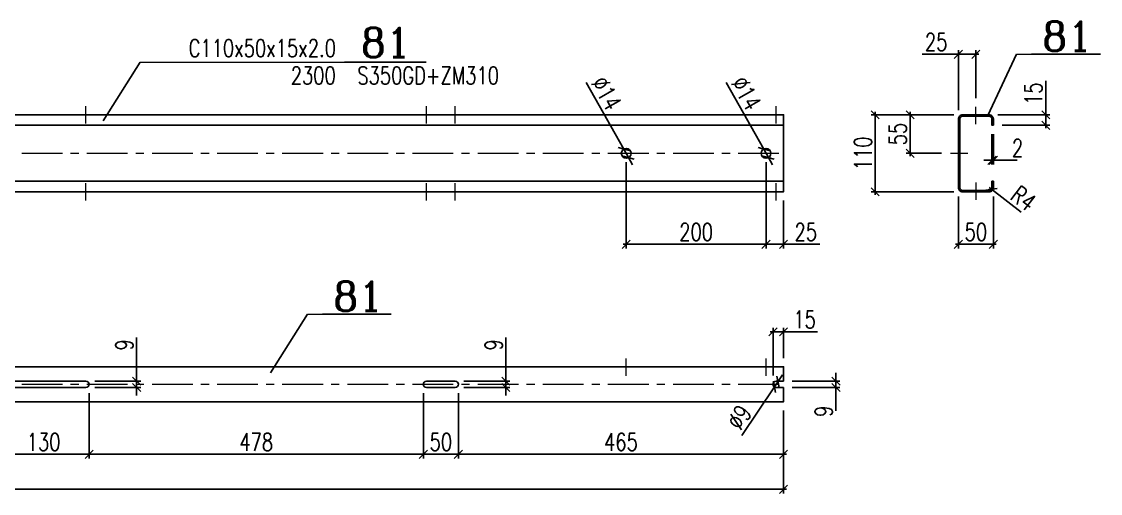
# Model space of a CAD drawing. Header units: millimetres. Extents: x -109 to 3611, y -131 to 11347.
# Drawn here: x 1210 to 2753, y -131 to 543 of the extents above; entities that cross this region are included whole.
import ezdxf
from ezdxf.enums import TextEntityAlignment as Align

# ---------------------------------------------------------------- set-up
doc = ezdxf.new("R2010")
doc.units = ezdxf.units.MM
doc.header["$LTSCALE"] = 1.833333
doc.header["$PDMODE"] = 1
doc.linetypes.add('CENTER', pattern=[50.8, 31.75, -6.35, 6.35, -6.35])
doc.layers.get('0').update_dxf_attribs({"linetype": 'CONTINUOUS'})
doc.layers.get('Defpoints').update_dxf_attribs({"linetype": 'CONTINUOUS'})
for name, color, linetype, lineweight in [('k_inny', 40, 'CONTINUOUS', 13), ('k_konstrukcja', 3, 'CONTINUOUS', 25), ('k_osie', 6, 'CENTER', 5), ('k_pozycje', 1, 'CONTINUOUS', 5), ('k_wymiary', 1, 'CONTINUOUS', 5), ('RFD_C3', 2, 'CONTINUOUS', 5), ('RFD_C5', 1, 'CONTINUOUS', 5), ('RFD_T3', 2, 'CONTINUOUS', 25)]:
    doc.layers.add(name, color=color, linetype=linetype, lineweight=lineweight)
doc.styles.add('TXT3', font='SIMPLEX.SHX', dxfattribs={"width": 0.75, "height": 25})
doc.styles.add('TXT5', font='COMPLEX.shx', dxfattribs={"height": 41.666667})
doc.dimstyles.new('R1', dxfattribs={"dimtxt": 25, "dimasz": 11.666667, "dimexe": 5.833333, "dimexo": 12.5, "dimgap": 5, "dimtad": 1, "dimdec": 0, "dimzin": 0, "dimdsep": 46, "dimtxsty": 'TXT3', "dimblk1": 'OBLIQUE', "dimblk2": 'OBLIQUE', "dimsah": 1, "dimcen": -3, "dimdle": 4.166667, "dimclrt": 2, "dimadec": 0, "dimazin": 0, "dimtfac": 0.75, "dimtdec": 0, "dimtmove": 0, "dimatfit": 3, "dimldrblk": 'NONE', "dimfxl": 1, "dimtvp": 0.75, "dimtolj": 1, "dimtzin": 0, "dimarcsym": 0})
doc.dimstyles.new('R1_002', dxfattribs={"dimtxt": 25, "dimasz": 11.666667, "dimexe": 5.833333, "dimexo": 12.5, "dimgap": 5, "dimtad": 1, "dimdec": 0, "dimzin": 0, "dimdsep": 46, "dimtxsty": 'TXT3', "dimblk1": 'OBLIQUE', "dimblk2": 'OBLIQUE', "dimsah": 1, "dimcen": -3, "dimdle": 4.166667, "dimclrt": 2, "dimadec": 0, "dimazin": 0, "dimtfac": 0.75, "dimtdec": 0, "dimtmove": 0, "dimatfit": 3, "dimldrblk": 'NONE', "dimfxl": 1, "dimtvp": 0.75, "dimtolj": 1, "dimtzin": 0, "dimarcsym": 0})

# ---------------------------------------------------------------- blocks, each defined once
blk = doc.blocks.new('Płatew S')
blk.add_lwpolyline([(-10, 4.5), (-10, 25), (-2310, 25), (-2310, -25), (-10, -25), (-10, -4.5)])
for points in [[(-1128.5, -4.5), (-1007.5, -4.5, 1), (-1007.5, 4.5), (-1128.5, 4.5, 1)], [(-520.5, -4.5), (-479.5, -4.5, 1), (-479.5, 4.5), (-520.5, 4.5, 1)]]:
    blk.add_lwpolyline(points, format="xyb", close=True)
blk.add_lwpolyline([(-10, 4.5), (-20.5, 4.5, 1), (-20.5, -4.5), (-10, -4.5)], format="xyb")
at = {"layer": 'k_inny'}
for points in [[(-235, 12), (-235, 37)], [(-35, 12), (-35, 37)]]:
    blk.add_lwpolyline(points, dxfattribs=at)
at = {"layer": 'k_osie'}
blk.add_lwpolyline([(-2310, 0), (-10, 0)], dxfattribs=at)
blk = doc.blocks.new('Poz. 81')
blk.add_lwpolyline([(-2275, 55), (-2275, -55), (25, -55), (25, 55)], close=True)
for points in [[(-2275, 40), (25, 40)], [(-2275, -40), (25, -40)]]:
    blk.add_lwpolyline(points)
for centre in [(-200, 0), (0, 0)]:
    blk.add_circle(centre, 7)
at = {"layer": 'k_inny'}
for points in [[(-972.5, 42.5), (-972.5, 67.5)], [(-485.5, 42.5), (-485.5, 67.5)], [(-444.5, 42.5), (-444.5, 67.5)], [(14.5, 42.5), (14.5, 67.5)], [(-972.5, -67.5), (-972.5, -42.5)], [(-485.5, -67.5), (-485.5, -42.5)], [(-444.5, -67.5), (-444.5, -42.5)], [(14.5, -67.5), (14.5, -42.5)]]:
    blk.add_lwpolyline(points, dxfattribs=at)
at = {"layer": 'k_osie'}
blk.add_lwpolyline([(-2275, 0), (25, 0)], dxfattribs=at)
blk = doc.blocks.new('_Oblique')
at = {"color": 0, "linetype": 'ByBlock', "lineweight": -2}
blk.add_line((-0.5, -0.5), (0.5, 0.5), dxfattribs=at)
blk = doc.blocks.new('*D576')
at = {"layer": 'Defpoints', "color": 0}
for p in [(2275, 355), (2300, 300), (2300, 225)]:
    blk.add_point(p, dxfattribs=at)
at = {"layer": 'k_wymiary', "color": 0, "lineweight": -2}
for p, q in [((2275, 342.5), (2275, 219.2)), ((2300, 287.5), (2300, 219.2)), ((2270.8, 225), (2300, 225)), ((2300, 225), (2352, 225))]:
    blk.add_line(p, q, dxfattribs=at)
at = {"layer": 'k_wymiary', "color": 0, "linetype": 'ByBlock', "lineweight": -2, "xscale": 11.66666666666666, "yscale": 11.66666666666666, "zscale": 11.66666666666666, "rotation": 180}
blk.add_blockref('_Oblique', (2275, 225), dxfattribs=at)
at = {"layer": 'k_wymiary', "color": 0, "linetype": 'ByBlock', "lineweight": -2, "xscale": 11.66666666666666, "yscale": 11.66666666666666, "zscale": 11.66666666666666}
blk.add_blockref('_Oblique', (2300, 225), dxfattribs=at)
at = {"layer": 'k_wymiary', "color": 2, "insert": (2331.8, 242.5), "char_height": 25, "attachment_point": 5, "style": 'TXT3'}
blk.add_mtext('\\A1;25', dxfattribs=at)
blk = doc.blocks.new('_None')
blk = doc.blocks.new('*D577')
at = {"layer": 'Defpoints', "color": 0}
for p in [(2075, 355), (2275, 355), (2275, 225)]:
    blk.add_point(p, dxfattribs=at)
at = {"layer": 'k_wymiary', "color": 0, "lineweight": -2}
for p, q in [((2075, 342.5), (2075, 219.2)), ((2275, 342.5), (2275, 219.2)), ((2070.8, 225), (2279.2, 225))]:
    blk.add_line(p, q, dxfattribs=at)
at = {"layer": 'k_wymiary', "color": 0, "linetype": 'ByBlock', "lineweight": -2, "xscale": 11.66666666666666, "yscale": 11.66666666666666, "zscale": 11.66666666666666, "rotation": 180}
blk.add_blockref('_Oblique', (2075, 225), dxfattribs=at)
at = {"layer": 'k_wymiary', "color": 0, "linetype": 'ByBlock', "lineweight": -2, "xscale": 11.66666666666666, "yscale": 11.66666666666666, "zscale": 11.66666666666666}
blk.add_blockref('_Oblique', (2275, 225), dxfattribs=at)
at = {"layer": 'k_wymiary', "color": 2, "insert": (2175, 242.5), "char_height": 25, "attachment_point": 5, "style": 'TXT3'}
blk.add_mtext('\\A1;200', dxfattribs=at)
blk = doc.blocks.new('*D578')
at = {"layer": 'Defpoints', "color": 0}
for p in [(2271.6, 361.1), (2278.4, 348.9)]:
    blk.add_point(p, dxfattribs=at)
at = {"layer": 'k_wymiary', "color": 0, "lineweight": -2}
for p, q in [((2271.6, 361.1), (2218, 456)), ((2278.4, 348.9), (2271.6, 361.1)), ((2278.4, 348.9), (2284.2, 338.7))]:
    blk.add_line(p, q, dxfattribs=at)
at = {"layer": 'k_wymiary', "color": 0, "linetype": 'ByBlock', "lineweight": -2, "xscale": 11.66666666666666, "yscale": 11.66666666666666, "zscale": 11.66666666666666}
for p, rotation in [((2271.6, 361.1), 299.4326293042633), ((2278.4, 348.9), 119.4326293042633)]:
    blk.add_blockref('_Oblique', p, dxfattribs=dict(at, rotation=rotation))
at = {"layer": 'k_wymiary', "color": 2, "insert": (2246.7, 440.8), "char_height": 25, "attachment_point": 5, "rotation": 299.4326, "style": 'TXT3'}
blk.add_mtext('\\A1;∅14', dxfattribs=at)
blk = doc.blocks.new('*D579')
at = {"layer": 'Defpoints', "color": 0}
for p in [(2071.6, 361.1), (2078.4, 348.9)]:
    blk.add_point(p, dxfattribs=at)
at = {"layer": 'k_wymiary', "color": 0, "lineweight": -2}
for p, q in [((2071.6, 361.1), (2018, 456)), ((2078.4, 348.9), (2071.6, 361.1)), ((2078.4, 348.9), (2084.2, 338.7))]:
    blk.add_line(p, q, dxfattribs=at)
at = {"layer": 'k_wymiary', "color": 0, "linetype": 'ByBlock', "lineweight": -2, "xscale": 11.66666666666666, "yscale": 11.66666666666666, "zscale": 11.66666666666666}
for p, rotation in [((2071.6, 361.1), 299.4326293042633), ((2078.4, 348.9), 119.4326293042633)]:
    blk.add_blockref('_Oblique', p, dxfattribs=dict(at, rotation=rotation))
at = {"layer": 'k_wymiary', "color": 2, "insert": (2046.7, 440.8), "char_height": 25, "attachment_point": 5, "rotation": 299.4326, "style": 'TXT3'}
blk.add_mtext('\\A1;∅14', dxfattribs=at)
blk = doc.blocks.new('*D588')
at = {"layer": 'Defpoints', "color": 0}
for p in [(1177, 25), (1307, 25), (1307, -75)]:
    blk.add_point(p, dxfattribs=at)
at = {"layer": 'k_wymiary', "color": 0, "lineweight": -2}
for p, q in [((1177, 12.5), (1177, -80.8)), ((1307, 12.5), (1307, -80.8)), ((1172.8, -75), (1311.2, -75))]:
    blk.add_line(p, q, dxfattribs=at)
at = {"layer": 'k_wymiary', "color": 0, "linetype": 'ByBlock', "lineweight": -2, "xscale": 11.66666666666666, "yscale": 11.66666666666666, "zscale": 11.66666666666666, "rotation": 180}
blk.add_blockref('_Oblique', (1177, -75), dxfattribs=at)
at = {"layer": 'k_wymiary', "color": 0, "linetype": 'ByBlock', "lineweight": -2, "xscale": 11.66666666666666, "yscale": 11.66666666666666, "zscale": 11.66666666666666}
blk.add_blockref('_Oblique', (1307, -75), dxfattribs=at)
at = {"layer": 'k_wymiary', "color": 2, "insert": (1242, -57.5), "char_height": 25, "attachment_point": 5, "style": 'TXT3'}
blk.add_mtext('\\A1;130', dxfattribs=at)
blk = doc.blocks.new('*D589')
at = {"layer": 'Defpoints', "color": 0}
for p in [(1307, 25), (1785, 25), (1785, -75)]:
    blk.add_point(p, dxfattribs=at)
at = {"layer": 'k_wymiary', "color": 0, "lineweight": -2}
for p, q in [((1307, 12.5), (1307, -80.8)), ((1785, 12.5), (1785, -80.8)), ((1302.8, -75), (1789.2, -75))]:
    blk.add_line(p, q, dxfattribs=at)
at = {"layer": 'k_wymiary', "color": 0, "linetype": 'ByBlock', "lineweight": -2, "xscale": 11.66666666666666, "yscale": 11.66666666666666, "zscale": 11.66666666666666, "rotation": 180}
blk.add_blockref('_Oblique', (1307, -75), dxfattribs=at)
at = {"layer": 'k_wymiary', "color": 0, "linetype": 'ByBlock', "lineweight": -2, "xscale": 11.66666666666666, "yscale": 11.66666666666666, "zscale": 11.66666666666666}
blk.add_blockref('_Oblique', (1785, -75), dxfattribs=at)
at = {"layer": 'k_wymiary', "color": 2, "insert": (1546, -57.5), "char_height": 25, "attachment_point": 5, "style": 'TXT3'}
blk.add_mtext('\\A1;478', dxfattribs=at)
blk = doc.blocks.new('*D590')
at = {"layer": 'Defpoints', "color": 0}
for p in [(1785, 25), (1835, 25), (1835, -75)]:
    blk.add_point(p, dxfattribs=at)
at = {"layer": 'k_wymiary', "color": 0, "lineweight": -2}
for p, q in [((1785, 12.5), (1785, -80.8)), ((1835, 12.5), (1835, -80.8)), ((1780.8, -75), (1839.2, -75))]:
    blk.add_line(p, q, dxfattribs=at)
at = {"layer": 'k_wymiary', "color": 0, "linetype": 'ByBlock', "lineweight": -2, "xscale": 11.66666666666666, "yscale": 11.66666666666666, "zscale": 11.66666666666666, "rotation": 180}
blk.add_blockref('_Oblique', (1785, -75), dxfattribs=at)
at = {"layer": 'k_wymiary', "color": 0, "linetype": 'ByBlock', "lineweight": -2, "xscale": 11.66666666666666, "yscale": 11.66666666666666, "zscale": 11.66666666666666}
blk.add_blockref('_Oblique', (1835, -75), dxfattribs=at)
at = {"layer": 'k_wymiary', "color": 2, "insert": (1810, -57.5), "char_height": 25, "attachment_point": 5, "style": 'TXT3'}
blk.add_mtext('\\A1;50', dxfattribs=at)
blk = doc.blocks.new('*D591')
at = {"layer": 'Defpoints', "color": 0}
for p in [(1835, 25), (2300, 0), (2300, -75)]:
    blk.add_point(p, dxfattribs=at)
at = {"layer": 'k_wymiary', "color": 0, "lineweight": -2}
for p, q in [((1835, 12.5), (1835, -80.8)), ((2300, -12.5), (2300, -80.8)), ((1830.8, -75), (2304.2, -75))]:
    blk.add_line(p, q, dxfattribs=at)
at = {"layer": 'k_wymiary', "color": 0, "linetype": 'ByBlock', "lineweight": -2, "xscale": 11.66666666666666, "yscale": 11.66666666666666, "zscale": 11.66666666666666, "rotation": 180}
blk.add_blockref('_Oblique', (1835, -75), dxfattribs=at)
at = {"layer": 'k_wymiary', "color": 0, "linetype": 'ByBlock', "lineweight": -2, "xscale": 11.66666666666666, "yscale": 11.66666666666666, "zscale": 11.66666666666666}
blk.add_blockref('_Oblique', (2300, -75), dxfattribs=at)
at = {"layer": 'k_wymiary', "color": 2, "insert": (2067.5, -57.5), "char_height": 25, "attachment_point": 5, "style": 'TXT3'}
blk.add_mtext('\\A1;465', dxfattribs=at)
blk = doc.blocks.new('*D592')
at = {"layer": 'Defpoints', "color": 0}
for p in [(0, 0.5), (2300, 0), (2300, -125)]:
    blk.add_point(p, dxfattribs=at)
at = {"layer": 'k_wymiary', "color": 0, "lineweight": -2}
for p, q in [((0, -12), (0, -130.8)), ((2300, -12.5), (2300, -130.8)), ((-4.2, -125), (2304.2, -125))]:
    blk.add_line(p, q, dxfattribs=at)
at = {"layer": 'k_wymiary', "color": 0, "linetype": 'ByBlock', "lineweight": -2, "xscale": 11.66666666666666, "yscale": 11.66666666666666, "zscale": 11.66666666666666, "rotation": 180}
blk.add_blockref('_Oblique', (0, -125), dxfattribs=at)
at = {"layer": 'k_wymiary', "color": 0, "linetype": 'ByBlock', "lineweight": -2, "xscale": 11.66666666666666, "yscale": 11.66666666666666, "zscale": 11.66666666666666}
blk.add_blockref('_Oblique', (2300, -125), dxfattribs=at)
at = {"layer": 'k_wymiary', "color": 2, "insert": (1150, -107.5), "char_height": 25, "attachment_point": 5, "style": 'TXT3'}
blk.add_mtext('\\A1;2300', dxfattribs=at)
blk = doc.blocks.new('*D596')
at = {"layer": 'Defpoints', "color": 0}
for p in [(1302.5, 29.5), (1302.5, 20.5), (1375, 29.5)]:
    blk.add_point(p, dxfattribs=at)
at = {"layer": 'k_wymiary', "color": 0, "lineweight": -2}
for p, q in [((1375, 29.5), (1375, 92.1)), ((1375, 16.3), (1375, 33.7)), ((1315, 29.5), (1380.8, 29.5)), ((1315, 20.5), (1380.8, 20.5)), ((1375, 20.5), (1375, 8.8))]:
    blk.add_line(p, q, dxfattribs=at)
at = {"layer": 'k_wymiary', "color": 0, "linetype": 'ByBlock', "lineweight": -2, "xscale": 11.66666666666666, "yscale": 11.66666666666666, "zscale": 11.66666666666666}
for p, rotation in [((1375, 29.5), 270), ((1375, 20.5), 90)]:
    blk.add_blockref('_Oblique', p, dxfattribs=dict(at, rotation=rotation))
at = {"layer": 'k_wymiary', "color": 2, "insert": (1357.5, 81.3), "char_height": 25, "attachment_point": 5, "rotation": 90, "style": 'TXT3'}
blk.add_mtext('\\A1;9', dxfattribs=at)
blk = doc.blocks.new('*D597')
at = {"layer": 'Defpoints', "color": 0}
for p in [(1830.5, 29.5), (1830.5, 20.5), (1903, 29.5)]:
    blk.add_point(p, dxfattribs=at)
at = {"layer": 'k_wymiary', "color": 0, "lineweight": -2}
for p, q in [((1903, 29.5), (1903, 92.1)), ((1903, 16.3), (1903, 33.7)), ((1843, 29.5), (1908.8, 29.5)), ((1843, 20.5), (1908.8, 20.5)), ((1903, 20.5), (1903, 8.8))]:
    blk.add_line(p, q, dxfattribs=at)
at = {"layer": 'k_wymiary', "color": 0, "linetype": 'ByBlock', "lineweight": -2, "xscale": 11.66666666666666, "yscale": 11.66666666666666, "zscale": 11.66666666666666}
for p, rotation in [((1903, 29.5), 270), ((1903, 20.5), 90)]:
    blk.add_blockref('_Oblique', p, dxfattribs=dict(at, rotation=rotation))
at = {"layer": 'k_wymiary', "color": 2, "insert": (1885.5, 81.3), "char_height": 25, "attachment_point": 5, "rotation": 90, "style": 'TXT3'}
blk.add_mtext('\\A1;9', dxfattribs=at)
blk = doc.blocks.new('pozycja')
at = {"layer": 'RFD_C5', "linetype": 'Continuous'}
blk.add_line((0, 0), (25.8, 0), dxfattribs=at)
at = {"layer": 'RFD_T3'}
blk.add_line((25.8, 0), (143.9, 0), dxfattribs=at)
at = {"layer": 'RFD_T3', "linetype": 'Continuous', "style": 'TXT5'}
blk.add_attdef('NR', text='', height=50, dxfattribs=at).set_placement((86.9, -9), align=Align.BOTTOM_CENTER)
blk = doc.blocks.new('*D661')
at = {"layer": 'Defpoints', "color": 0}
for p in [(2300, 100), (2300, 50), (2285, 25)]:
    blk.add_point(p, dxfattribs=at)
at = {"layer": 'k_wymiary', "color": 0, "lineweight": -2}
for p, q in [((2280.8, 100), (2300, 100)), ((2285, 37.5), (2285, 105.8)), ((2300, 62.5), (2300, 105.8)), ((2300, 100), (2348.5, 100))]:
    blk.add_line(p, q, dxfattribs=at)
at = {"layer": 'k_wymiary', "color": 0, "linetype": 'ByBlock', "lineweight": -2, "xscale": 11.66666666666666, "yscale": 11.66666666666666, "zscale": 11.66666666666666, "rotation": 180}
blk.add_blockref('_Oblique', (2285, 100), dxfattribs=at)
at = {"layer": 'k_wymiary', "color": 0, "linetype": 'ByBlock', "lineweight": -2, "xscale": 11.66666666666666, "yscale": 11.66666666666666, "zscale": 11.66666666666666}
blk.add_blockref('_Oblique', (2300, 100), dxfattribs=at)
at = {"layer": 'k_wymiary', "color": 2, "insert": (2330.1, 117.5), "char_height": 25, "attachment_point": 5, "style": 'TXT3'}
blk.add_mtext('\\A1;15', dxfattribs=at)
blk = doc.blocks.new('*D663')
at = {"layer": 'Defpoints', "color": 0}
for p in [(2300, 29.5), (2300, 20.5), (2374.9, 20.5)]:
    blk.add_point(p, dxfattribs=at)
at = {"layer": 'k_wymiary', "color": 0, "lineweight": -2}
for p, q in [((2374.9, 29.5), (2374.9, 41.2)), ((2312.5, 29.5), (2380.7, 29.5)), ((2312.5, 20.5), (2380.7, 20.5)), ((2374.9, 29.5), (2374.9, 20.5)), ((2374.9, 20.5), (2374.9, -12.8))]:
    blk.add_line(p, q, dxfattribs=at)
at = {"layer": 'k_wymiary', "color": 0, "linetype": 'ByBlock', "lineweight": -2, "xscale": 11.66666666666666, "yscale": 11.66666666666666, "zscale": 11.66666666666666}
for p, rotation in [((2374.9, 29.5), 270), ((2374.9, 20.5), 90)]:
    blk.add_blockref('_Oblique', p, dxfattribs=dict(at, rotation=rotation))
at = {"layer": 'k_wymiary', "color": 2, "insert": (2357.4, -13.6), "char_height": 25, "attachment_point": 5, "rotation": 90, "style": 'TXT3'}
blk.add_mtext('\\A1;9', dxfattribs=at)
blk = doc.blocks.new('xp-u01')
at = {"layer": 'RFD_C5'}
blk.add_line((0, 0), (351, 0), dxfattribs=at)
at = {"layer": 'RFD_T3'}
blk.add_line((351, 0), (491, 0), dxfattribs=at)
at = {"layer": 'RFD_C3', "style": 'TXT3', "width": 0.75}
blk.add_attdef('OPIS', text='', height=30, dxfattribs=at).set_placement((336, 0.4), align=Align.BOTTOM_RIGHT)
blk.add_attdef('DLUGOSC', text='', height=30, dxfattribs=at).set_placement((335.7, -7.6), align=Align.TOP_RIGHT)
blk.add_attdef('STAL', (372.8, -37.6), '', height=30, dxfattribs=at)
at = {"layer": 'RFD_C3', "style": 'TXT3', "width": 0.75, "flags": 1}
for tag, p in [('G_JEDN', (164.9, -82.9)), ('G', (164.9, -134.4)), ('UWAGI', (164.9, -237.2))]:
    blk.add_attdef(tag, p, '', height=30, dxfattribs=at)
at = {"layer": 'RFD_T3', "linetype": 'Continuous', "style": 'TXT5'}
blk.add_attdef('NR', text='', height=50, dxfattribs=at).set_placement((421.6, -6), align=Align.BOTTOM_CENTER)
blk = doc.blocks.new('*D665')
at = {"layer": 'Defpoints', "color": 0}
for p in [(2287, 21.3), (2292, 28.7)]:
    blk.add_point(p, dxfattribs=at)
at = {"layer": 'k_wymiary', "color": 0, "lineweight": -2}
for p, q in [((2292, 28.7), (2298.5, 38.4)), ((2287, 21.3), (2240.5, -48)), ((2292, 28.7), (2287, 21.3))]:
    blk.add_line(p, q, dxfattribs=at)
at = {"layer": 'k_wymiary', "color": 0, "linetype": 'ByBlock', "lineweight": -2, "xscale": 11.66666666666666, "yscale": 11.66666666666666, "zscale": 11.66666666666666}
for p, rotation in [((2292, 28.7), 236.1438360907781), ((2287, 21.3), 56.14383609077815)]:
    blk.add_blockref('_Oblique', p, dxfattribs=dict(at, rotation=rotation))
at = {"layer": 'k_wymiary', "color": 2, "insert": (2236.8, -22.2), "char_height": 25, "attachment_point": 5, "rotation": 56.1438, "style": 'TXT3'}
blk.add_mtext('\\A1;∅9', dxfattribs=at)
blk = doc.blocks.new('*D666')
at = {"layer": 'Defpoints', "color": 0}
for p in [(2481, 410), (2556, 410), (2538.5, 355)]:
    blk.add_point(p, dxfattribs=at)
at = {"layer": 'k_wymiary', "color": 0, "lineweight": -2}
for p, q in [((2543.5, 410), (2475.2, 410)), ((2481, 350.8), (2481, 414.2)), ((2526, 355), (2475.2, 355))]:
    blk.add_line(p, q, dxfattribs=at)
at = {"layer": 'k_wymiary', "color": 0, "linetype": 'ByBlock', "lineweight": -2, "xscale": 11.66666666666666, "yscale": 11.66666666666666, "zscale": 11.66666666666666}
for p, rotation in [((2481, 410), 90), ((2481, 355), 270)]:
    blk.add_blockref('_Oblique', p, dxfattribs=dict(at, rotation=rotation))
at = {"layer": 'k_wymiary', "color": 2, "insert": (2463.5, 382.5), "char_height": 25, "attachment_point": 5, "rotation": 90, "style": 'TXT3'}
blk.add_mtext('\\A1;55', dxfattribs=at)
blk = doc.blocks.new('*D667')
at = {"layer": 'Defpoints', "color": 0}
for p in [(2550, 496.5), (2575, 421.5), (2550, 404)]:
    blk.add_point(p, dxfattribs=at)
at = {"layer": 'k_wymiary', "color": 0, "lineweight": -2}
for p, q in [((2550, 496.5), (2498, 496.5)), ((2550, 416.5), (2550, 502.3)), ((2579.2, 496.5), (2550, 496.5)), ((2575, 434), (2575, 502.3))]:
    blk.add_line(p, q, dxfattribs=at)
at = {"layer": 'k_wymiary', "color": 0, "linetype": 'ByBlock', "lineweight": -2, "xscale": 11.66666666666666, "yscale": 11.66666666666666, "zscale": 11.66666666666666, "rotation": 180}
blk.add_blockref('_Oblique', (2550, 496.5), dxfattribs=at)
at = {"layer": 'k_wymiary', "color": 0, "linetype": 'ByBlock', "lineweight": -2, "xscale": 11.66666666666666, "yscale": 11.66666666666666, "zscale": 11.66666666666666}
blk.add_blockref('_Oblique', (2575, 496.5), dxfattribs=at)
at = {"layer": 'k_wymiary', "color": 2, "insert": (2518.2, 514), "char_height": 25, "attachment_point": 5, "style": 'TXT3'}
blk.add_mtext('\\A1;25', dxfattribs=at)
blk = doc.blocks.new('*D668')
at = {"layer": 'Defpoints', "color": 0}
for p in [(2431, 410), (2556, 410), (2556, 300)]:
    blk.add_point(p, dxfattribs=at)
at = {"layer": 'k_wymiary', "color": 0, "lineweight": -2}
for p, q in [((2543.5, 410), (2425.2, 410)), ((2431, 295.8), (2431, 414.2)), ((2543.5, 300), (2425.2, 300))]:
    blk.add_line(p, q, dxfattribs=at)
at = {"layer": 'k_wymiary', "color": 0, "linetype": 'ByBlock', "lineweight": -2, "xscale": 11.66666666666666, "yscale": 11.66666666666666, "zscale": 11.66666666666666}
for p, rotation in [((2431, 410), 90), ((2431, 300), 270)]:
    blk.add_blockref('_Oblique', p, dxfattribs=dict(at, rotation=rotation))
at = {"layer": 'k_wymiary', "color": 2, "insert": (2413.5, 355), "char_height": 25, "attachment_point": 5, "rotation": 90, "style": 'TXT3'}
blk.add_mtext('\\A1;110', dxfattribs=at)
blk = doc.blocks.new('*D669')
at = {"layer": 'Defpoints', "color": 0}
for p in [(2550, 306), (2600, 306), (2600, 225)]:
    blk.add_point(p, dxfattribs=at)
at = {"layer": 'k_wymiary', "color": 0, "lineweight": -2}
for p, q in [((2550, 293.5), (2550, 219.2)), ((2600, 293.5), (2600, 219.2)), ((2545.8, 225), (2604.2, 225))]:
    blk.add_line(p, q, dxfattribs=at)
at = {"layer": 'k_wymiary', "color": 0, "linetype": 'ByBlock', "lineweight": -2, "xscale": 11.66666666666666, "yscale": 11.66666666666666, "zscale": 11.66666666666666, "rotation": 180}
blk.add_blockref('_Oblique', (2550, 225), dxfattribs=at)
at = {"layer": 'k_wymiary', "color": 0, "linetype": 'ByBlock', "lineweight": -2, "xscale": 11.66666666666666, "yscale": 11.66666666666666, "zscale": 11.66666666666666}
blk.add_blockref('_Oblique', (2600, 225), dxfattribs=at)
at = {"layer": 'k_wymiary', "color": 2, "insert": (2575, 242.5), "char_height": 25, "attachment_point": 5, "style": 'TXT3'}
blk.add_mtext('\\A1;50', dxfattribs=at)
blk = doc.blocks.new('*D670')
at = {"layer": 'Defpoints', "color": 0}
for p in [(2594, 410), (2675, 410), (2600, 395)]:
    blk.add_point(p, dxfattribs=at)
at = {"layer": 'k_wymiary', "color": 0, "lineweight": -2}
for p, q in [((2675, 410), (2675, 458.5)), ((2606.5, 410), (2680.8, 410)), ((2675, 390.8), (2675, 410)), ((2612.5, 395), (2680.8, 395))]:
    blk.add_line(p, q, dxfattribs=at)
at = {"layer": 'k_wymiary', "color": 0, "linetype": 'ByBlock', "lineweight": -2, "xscale": 11.66666666666666, "yscale": 11.66666666666666, "zscale": 11.66666666666666}
for p, rotation in [((2675, 410), 90), ((2675, 395), 270)]:
    blk.add_blockref('_Oblique', p, dxfattribs=dict(at, rotation=rotation))
at = {"layer": 'k_wymiary', "color": 2, "insert": (2657.5, 440.1), "char_height": 25, "attachment_point": 5, "rotation": 90, "style": 'TXT3'}
blk.add_mtext('\\A1;15', dxfattribs=at)
blk = doc.blocks.new('*D671')
at = {"layer": 'Defpoints', "color": 0}
for p in [(2594, 306), (2597.2, 303.6)]:
    blk.add_point(p, dxfattribs=at)
at = {"layer": 'k_wymiary', "color": 0, "lineweight": -2}
for p in [(2594, 306), (2640, 271)]:
    blk.add_line(p, (2597.2, 303.6), dxfattribs=at)
at = {"layer": 'k_wymiary', "color": 0, "linetype": 'ByBlock', "lineweight": -2, "xscale": 11.66666666666666, "yscale": 11.66666666666666, "zscale": 11.66666666666666, "rotation": 142.7604080955007}
blk.add_blockref('_Oblique', (2597.2, 303.6), dxfattribs=at)
at = {"layer": 'k_wymiary', "color": 2, "insert": (2643.1, 290.6), "char_height": 25, "attachment_point": 5, "rotation": 322.7604, "style": 'TXT3'}
blk.add_mtext('\\A1;R4', dxfattribs=at)
blk = doc.blocks.new('*D672')
at = {"layer": 'Defpoints', "color": 0}
for p in [(2598, 395), (2600, 395), (2600, 345)]:
    blk.add_point(p, dxfattribs=at)
at = {"layer": 'k_wymiary', "color": 0, "lineweight": -2}
for p, q in [((2598, 382.5), (2598, 339.2)), ((2600, 382.5), (2600, 339.2)), ((2598, 345), (2586.3, 345)), ((2598, 345), (2600, 345)), ((2600, 345), (2634.2, 345))]:
    blk.add_line(p, q, dxfattribs=at)
at = {"layer": 'k_wymiary', "color": 0, "linetype": 'ByBlock', "lineweight": -2, "xscale": 11.66666666666666, "yscale": 11.66666666666666, "zscale": 11.66666666666666}
blk.add_blockref('_Oblique', (2598, 345), dxfattribs=at)
at = {"layer": 'k_wymiary', "color": 0, "linetype": 'ByBlock', "lineweight": -2, "xscale": 11.66666666666666, "yscale": 11.66666666666666, "zscale": 11.66666666666666, "rotation": 180}
blk.add_blockref('_Oblique', (2600, 345), dxfattribs=at)
at = {"layer": 'k_wymiary', "color": 2, "insert": (2634.6, 362.5), "char_height": 25, "attachment_point": 5, "style": 'TXT3'}
blk.add_mtext('\\A1;2', dxfattribs=at)

msp = doc.modelspace()

# ---------------------------------------------------------------- linework, layer by layer
at = {"layer": 'k_inny'}
for points in [[(2575, 396.5), (2575, 421.5)], [(2538.5, 355), (2563.5, 355)], [(2575, 313.5), (2575, 288.5)]]:
    msp.add_lwpolyline(points, dxfattribs=at)
at = {"layer": 'k_konstrukcja'}
msp.add_lwpolyline([(2600, 395), (2600, 404, 0.4142136), (2594, 410), (2556, 410, 0.4142136), (2550, 404), (2550, 306, 0.4142136), (2556, 300), (2594, 300, 0.4142136), (2600, 306), (2600, 315), (2598, 315), (2598, 306, -0.4142136), (2594, 302), (2556, 302, -0.4142136), (2552, 306), (2552, 404, -0.4142136), (2556, 408), (2594, 408, -0.4142136), (2598, 404), (2598, 395)], format="xyb", close=True, dxfattribs=at)

# ---------------------------------------------------------------- block references
for name, p in [('Poz. 81', (2275, 355)), ('Płatew S', (2310, 25))]:
    msp.add_blockref(name, p, dxfattribs=at)
at = {"layer": 'k_pozycje', "xscale": 0.83333333333333, "yscale": 0.83333333333333, "zscale": 0.83333333333333}
for name, p, values in [('pozycja', (2633.18, 496.5), {'NR': '81'}), ('xp-u01', (1379.94, 485), {'NR': '81', 'OPIS': 'C110x50x15x2.0', 'DLUGOSC': '2300', 'STAL': 'S350GD+ZM310'}), ('pozycja', (1619.24, 125), {'NR': '81'})]:
    msp.add_blockref(name, p, dxfattribs=at).add_auto_attribs(values)

# ---------------------------------------------------------------- dimensions: what is measured, and where the dimension line sits
at = {"layer": 'k_wymiary'}
for base, p1, p2, picture, middle in [((2550, 496.5), (2575, 421.5), (2550, 404), '*D667', (2518.15, 514)), ((2600, 345), (2598, 395), (2600, 395), '*D672', (2634.58, 362.5)), ((2275, 225), (2075, 355), (2275, 355), '*D577', (2175, 242.5)), ((2300, 225), (2275, 355), (2300, 300), '*D576', (2331.85, 242.5)), ((2600, 225), (2550, 306), (2600, 306), '*D669', (2575, 242.5)), ((2300, 100), (2285, 25), (2300, 50), '*D661', (2330.06, 117.5)), ((2300, -125), (0, 0.5), (2300, 0), '*D592', (1150, -107.5))]:
    dim = msp.add_linear_dim(base=base, p1=p1, p2=p2, dimstyle='R1', dxfattribs=at)
    dim.commit()
    dim.dimension.update_dxf_attribs({"geometry": picture, "text_midpoint": middle})
for p1, p2, picture, middle in [((2078.44, 348.9), (2071.56, 361.1), '*D579', (2031.46, 432.16)), ((2278.44, 348.9), (2271.56, 361.1), '*D578', (2231.46, 432.16)), ((2292.01, 28.74), (2286.99, 21.26), '*D665', (2251.29, -31.96))]:
    dim = msp.add_diameter_dim_2p(p1=p1, p2=p2, dimstyle='R1', dxfattribs=at)
    dim.commit()
    dim.dimension.update_dxf_attribs({"geometry": picture, "text_midpoint": middle, "dimtype": 163})
for base, p1, p2, picture, middle in [((2675, 410), (2600, 395), (2594, 410), '*D670', (2657.5, 440.06)), ((2431, 410), (2556, 300), (2556, 410), '*D668', (2413.5, 355)), ((2481, 410), (2538.5, 355), (2556, 410), '*D666', (2463.5, 382.5)), ((2374.89, 20.5), (2300, 29.5), (2300, 20.5), '*D663', (2357.39, -13.64))]:
    dim = msp.add_linear_dim(base=base, p1=p1, p2=p2, angle=90, dimstyle='R1', dxfattribs=at)
    dim.commit()
    dim.dimension.update_dxf_attribs({"geometry": picture, "text_midpoint": middle})
dim = msp.add_radius_dim(center=(2594, 306), mpoint=(2597.18, 303.58), dimstyle='R1', dxfattribs=at)
dim.commit()
dim.dimension.update_dxf_attribs({"geometry": '*D671', "text_midpoint": (2643.13, 290.64)})
for base, p1, p2, picture, middle in [((1375, 29.5), (1302.5, 20.5), (1302.5, 29.5), '*D596', (1375, 81.35)), ((1903, 29.5), (1830.5, 20.5), (1830.5, 29.5), '*D597', (1903, 81.35))]:
    dim = msp.add_linear_dim(base=base, p1=p1, p2=p2, angle=90, dimstyle='R1', dxfattribs=at)
    dim.commit()
    dim.dimension.update_dxf_attribs({"geometry": picture, "text_midpoint": middle, "dimtype": 160})
for base, p1, p2, picture, middle in [((1307, -75), (1177, 25), (1307, 25), '*D588', (1242, -57.5)), ((1785, -75), (1307, 25), (1785, 25), '*D589', (1546, -57.5)), ((1835, -75), (1785, 25), (1835, 25), '*D590', (1810, -57.5)), ((2300, -75), (1835, 25), (2300, 0), '*D591', (2067.5, -57.5))]:
    dim = msp.add_linear_dim(base=base, p1=p1, p2=p2, dimstyle='R1', override={"dimtmove": 1}, dxfattribs=at)
    dim.commit()
    dim.dimension.update_dxf_attribs({"geometry": picture, "text_midpoint": middle})

# ---------------------------------------------------------------- leaders
at = {"layer": 'k_pozycje'}
for points in [[(2591.99, 409), (2633.18, 496.5)], [(1327.2, 401.56), (1379.94, 485)], [(1566.5, 41.56), (1619.24, 125)]]:
    msp.add_leader(points, dimstyle='R1_002', dxfattribs=at)

doc.saveas('drawing.dxf')
